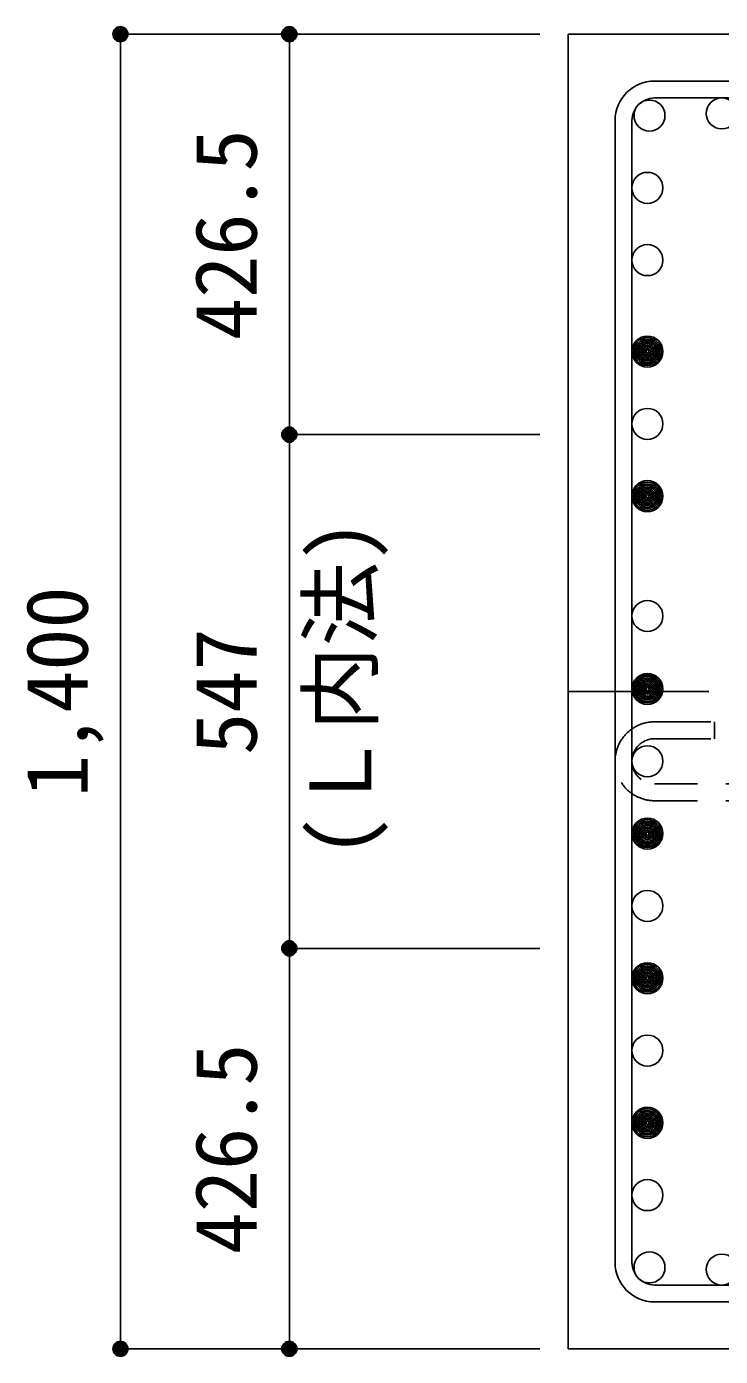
# Model space of a CAD drawing. Units: millimetres at full size, sheet at 1:30. Extents: x -5973 to 5954, y -4195 to 4201.
# Drawn here: x -725 to 15, y 1748 to 3164 of the extents above; entities that cross this region are included whole.
import ezdxf
from ezdxf.enums import TextEntityAlignment as Align

# ---------------------------------------------------------------- set-up
doc = ezdxf.new("R2010")
doc.units = ezdxf.units.MM
doc.header["$LTSCALE"] = 30
doc.header["$PDMODE"] = 32
doc.header["$PDSIZE"] = 15
doc.linetypes.add('CHAIN1', pattern=[8, 5, -1, 1, -1])
doc.linetypes.add('DASHED2', pattern=[3, 2, -1])
for name, color, linetype in [('0-1_躯体線', 2, 'Continuous'), ('0-3_立上り筋', 4, 'Continuous'), ('0-4_フープ筋', 7, 'Continuous'), ('0-7_文字', 4, 'Continuous'), ('0-C', 7, 'DASHED2'), ('0-D_寸法', 4, 'Continuous')]:
    doc.layers.add(name, color=color, linetype=linetype)
doc.styles.add('ＭＳ ゴシック', font='')
doc.styles.get('ＭＳ ゴシック').set_extended_font_data('MS Gothic')

msp = doc.modelspace()

# ---------------------------------------------------------------- linework, layer by layer
at = {"layer": '0-1_躯体線'}
for p, q in [((-147.56, 3156.03), (-147.56, 1756.03)), ((1652.44, 3156.03), (-147.56, 3156.03)), ((-147.56, 1756.03), (297.94, 1756.03))]:
    msp.add_line(p, q, dxfattribs=at)
at = {"layer": '0-3_立上り筋', "color": 3}
for centre in [(16.13, 3071.53), (-60.87, 3069.33), (-63.06, 2992.33), (-63.06, 2915.33), (-63.06, 2818.03), (-63.06, 2741.03), (-63.06, 2664.03), (-63.06, 2536.39), (-63.06, 2458.73), (-63.06, 2381.73), (-63.06, 2304.73), (-63.06, 2227.73), (-63.06, 2150.73), (-63.06, 2073.73), (-63.06, 1996.73), (-63.06, 1919.73), (-60.87, 1842.73), (16.13, 1840.53)]:
    msp.add_circle(centre, 16.5, dxfattribs=at)
at = {"layer": '0-3_立上り筋'}
for centre, radius in [((-63.06, 2818.03), 14.85), ((-63.06, 2818.03), 13.2), ((-63.06, 2818.03), 11.55), ((-63.06, 2818.03), 9.9), ((-63.06, 2818.03), 8.25), ((-63.06, 2818.03), 6.6), ((-63.06, 2818.03), 4.95), ((-63.06, 2818.03), 3.3), ((-63.06, 2818.03), 1.65), ((-63.06, 2664.03), 14.85), ((-63.06, 2664.03), 13.2), ((-63.06, 2664.03), 11.55), ((-63.06, 2664.03), 9.9), ((-63.06, 2664.03), 8.25), ((-63.06, 2664.03), 6.6), ((-63.06, 2664.03), 4.95), ((-63.06, 2664.03), 3.3), ((-63.06, 2664.03), 1.65), ((-63.06, 2458.73), 14.85), ((-63.06, 2458.73), 13.2), ((-63.06, 2458.73), 11.55), ((-63.06, 2458.73), 9.9), ((-63.06, 2458.73), 8.25), ((-63.06, 2458.73), 6.6), ((-63.06, 2458.73), 4.95), ((-63.06, 2458.73), 3.3), ((-63.06, 2458.73), 1.65), ((-63.06, 2304.73), 14.85), ((-63.06, 2304.73), 13.2), ((-63.06, 2304.73), 11.55), ((-63.06, 2304.73), 9.9), ((-63.06, 2304.73), 8.25), ((-63.06, 2304.73), 6.6), ((-63.06, 2304.73), 4.95), ((-63.06, 2304.73), 3.3), ((-63.06, 2304.73), 1.65), ((-63.06, 2150.73), 14.85), ((-63.06, 2150.73), 13.2), ((-63.06, 2150.73), 11.55), ((-63.06, 2150.73), 9.9), ((-63.06, 2150.73), 8.25), ((-63.06, 2150.73), 6.6), ((-63.06, 2150.73), 4.95), ((-63.06, 2150.73), 3.3), ((-63.06, 2150.73), 1.65), ((-63.06, 1996.73), 14.85), ((-63.06, 1996.73), 13.2), ((-63.06, 1996.73), 11.55), ((-63.06, 1996.73), 9.9), ((-63.06, 1996.73), 8.25), ((-63.06, 1996.73), 6.6), ((-63.06, 1996.73), 4.95), ((-63.06, 1996.73), 3.3), ((-63.06, 1996.73), 1.65)]:
    msp.add_circle(centre, radius, dxfattribs=at)
at = {"layer": '0-4_フープ筋'}
for p, q in [((-55.56, 3106.03), (1160.44, 3106.03)), ((-55.56, 3088.03), (1160.44, 3088.03)), ((-97.56, 3064.03), (-97.56, 1848.03)), ((-79.56, 3064.03), (-79.56, 1848.03)), ((-55.56, 1824.03), (1160.44, 1824.03)), ((-55.56, 1806.03), (1160.44, 1806.03))]:
    msp.add_line(p, q, dxfattribs=at)
for centre, radius, start, end in [((-55.56, 3064.03), 42, 90, 180), ((-55.56, 3064.03), 24, 90, 180), ((-55.56, 1848.03), 42, 180, 270), ((-55.56, 1848.03), 24, 180, 270)]:
    msp.add_arc(centre, radius, start, end, dxfattribs=at)
at = {"layer": '0-C'}
for p, q in [((-55.56, 2423.73), (8.44, 2423.73)), ((8.44, 2423.73), (8.44, 2405.73)), ((-55.56, 2405.73), (8.44, 2405.73)), ((1160.44, 2357.73), (-55.56, 2357.73)), ((1160.44, 2339.73), (-55.56, 2339.73))]:
    msp.add_line(p, q, dxfattribs=at)
for radius in [42, 24]:
    msp.add_arc((-55.56, 2381.73), radius, 90, 270, dxfattribs=at)
at = {"layer": '0-D_寸法'}
for p, q in [((-624.6, 3156.03), (-444.6, 3156.03)), ((-624.6, 3156.03), (-444.6, 3156.03)), ((-624.6, 1756.03), (-624.6, 3156.03)), ((-444.6, 3156.03), (-444.6, 2729.53)), ((-444.6, 3156.03), (-177.56, 3156.03)), ((-444.6, 2729.53), (-177.56, 2729.53)), ((-444.6, 2729.53), (-444.6, 2182.53)), ((-444.6, 2182.53), (-177.56, 2182.53)), ((-444.6, 2182.53), (-444.6, 1756.03)), ((-624.6, 1756.03), (-444.6, 1756.03)), ((-444.6, 1756.03), (-177.56, 1756.03)), ((-444.6, 1756.03), (-177.56, 1756.03))]:
    msp.add_line(p, q, dxfattribs=at)
at = {"layer": '0-D_寸法', "linetype": 'CHAIN1'}
msp.add_line((-147.56, 2456.03), (1252.44, 2456.03), dxfattribs=at)
at = {"layer": '0-D_寸法'}
for centre, radius in [((-624.6, 3156.03), 8), ((-624.6, 3156.03), 7.2), ((-624.6, 3156.03), 6.4), ((-624.6, 3156.03), 5.6), ((-624.6, 3156.03), 4.8), ((-624.6, 3156.03), 4), ((-624.6, 3156.03), 3.2), ((-624.6, 3156.03), 2.4), ((-444.6, 3156.03), 8), ((-444.6, 3156.03), 7.2), ((-444.6, 3156.03), 6.4), ((-444.6, 3156.03), 5.6), ((-444.6, 3156.03), 4.8), ((-444.6, 3156.03), 4), ((-444.6, 3156.03), 3.2), ((-444.6, 3156.03), 2.4), ((-624.6, 3156.03), 1.6), ((-624.6, 3156.03), 0.8), ((-444.6, 3156.03), 1.6), ((-444.6, 3156.03), 0.8), ((-444.6, 2729.53), 8), ((-444.6, 2729.53), 7.2), ((-444.6, 2729.53), 6.4), ((-444.6, 2729.53), 5.6), ((-444.6, 2729.53), 4.8), ((-444.6, 2729.53), 4), ((-444.6, 2729.53), 3.2), ((-444.6, 2729.53), 2.4), ((-444.6, 2729.53), 1.6), ((-444.6, 2729.53), 0.8), ((-444.6, 2182.53), 8), ((-444.6, 2182.53), 7.2), ((-444.6, 2182.53), 6.4), ((-444.6, 2182.53), 5.6), ((-444.6, 2182.53), 4.8), ((-444.6, 2182.53), 4), ((-444.6, 2182.53), 3.2), ((-444.6, 2182.53), 2.4), ((-444.6, 2182.53), 1.6), ((-444.6, 2182.53), 0.8), ((-624.6, 1756.03), 8), ((-624.6, 1756.03), 7.2), ((-624.6, 1756.03), 6.4), ((-624.6, 1756.03), 5.6), ((-624.6, 1756.03), 4.8), ((-624.6, 1756.03), 4), ((-624.6, 1756.03), 3.2), ((-624.6, 1756.03), 2.4), ((-624.6, 1756.03), 1.6), ((-624.6, 1756.03), 0.8), ((-444.6, 1756.03), 8), ((-444.6, 1756.03), 7.2), ((-444.6, 1756.03), 6.4), ((-444.6, 1756.03), 5.6), ((-444.6, 1756.03), 4.8), ((-444.6, 1756.03), 4), ((-444.6, 1756.03), 3.2), ((-444.6, 1756.03), 2.4), ((-444.6, 1756.03), 1.6), ((-444.6, 1756.03), 0.8)]:
    msp.add_circle(centre, radius, dxfattribs=at)
at = {"layer": '0-D_寸法', "color": 7}
for p in [(-624.6, 3156.03), (-444.6, 3156.03), (-444.6, 3156.03), (-444.6, 2729.53), (-444.6, 2729.53), (-444.6, 2182.53), (-444.6, 2182.53), (-624.6, 1756.03), (-444.6, 1756.03), (-444.6, 1756.03)]:
    msp.add_point(p, dxfattribs=at)

# ---------------------------------------------------------------- texts
at = {"layer": '0-7_文字', "style": 'ＭＳ ゴシック'}
msp.add_text('(Ｌ内法)', height=65.98, rotation=90, dxfattribs=at).set_placement((-337.36, 2279.25), align=Align.BOTTOM_LEFT)
at = {"layer": '0-D_寸法', "style": 'ＭＳ ゴシック'}
for s, p in [('426.5', (-459.6, 2830.28)), ('1,400', (-639.6, 2343.53)), ('547', (-459.6, 2388.53)), ('426.5', (-459.6, 1856.78))]:
    msp.add_text(s, height=65.98, rotation=90, dxfattribs=at).set_placement(p, align=Align.BOTTOM_LEFT)

doc.saveas('drawing.dxf')
